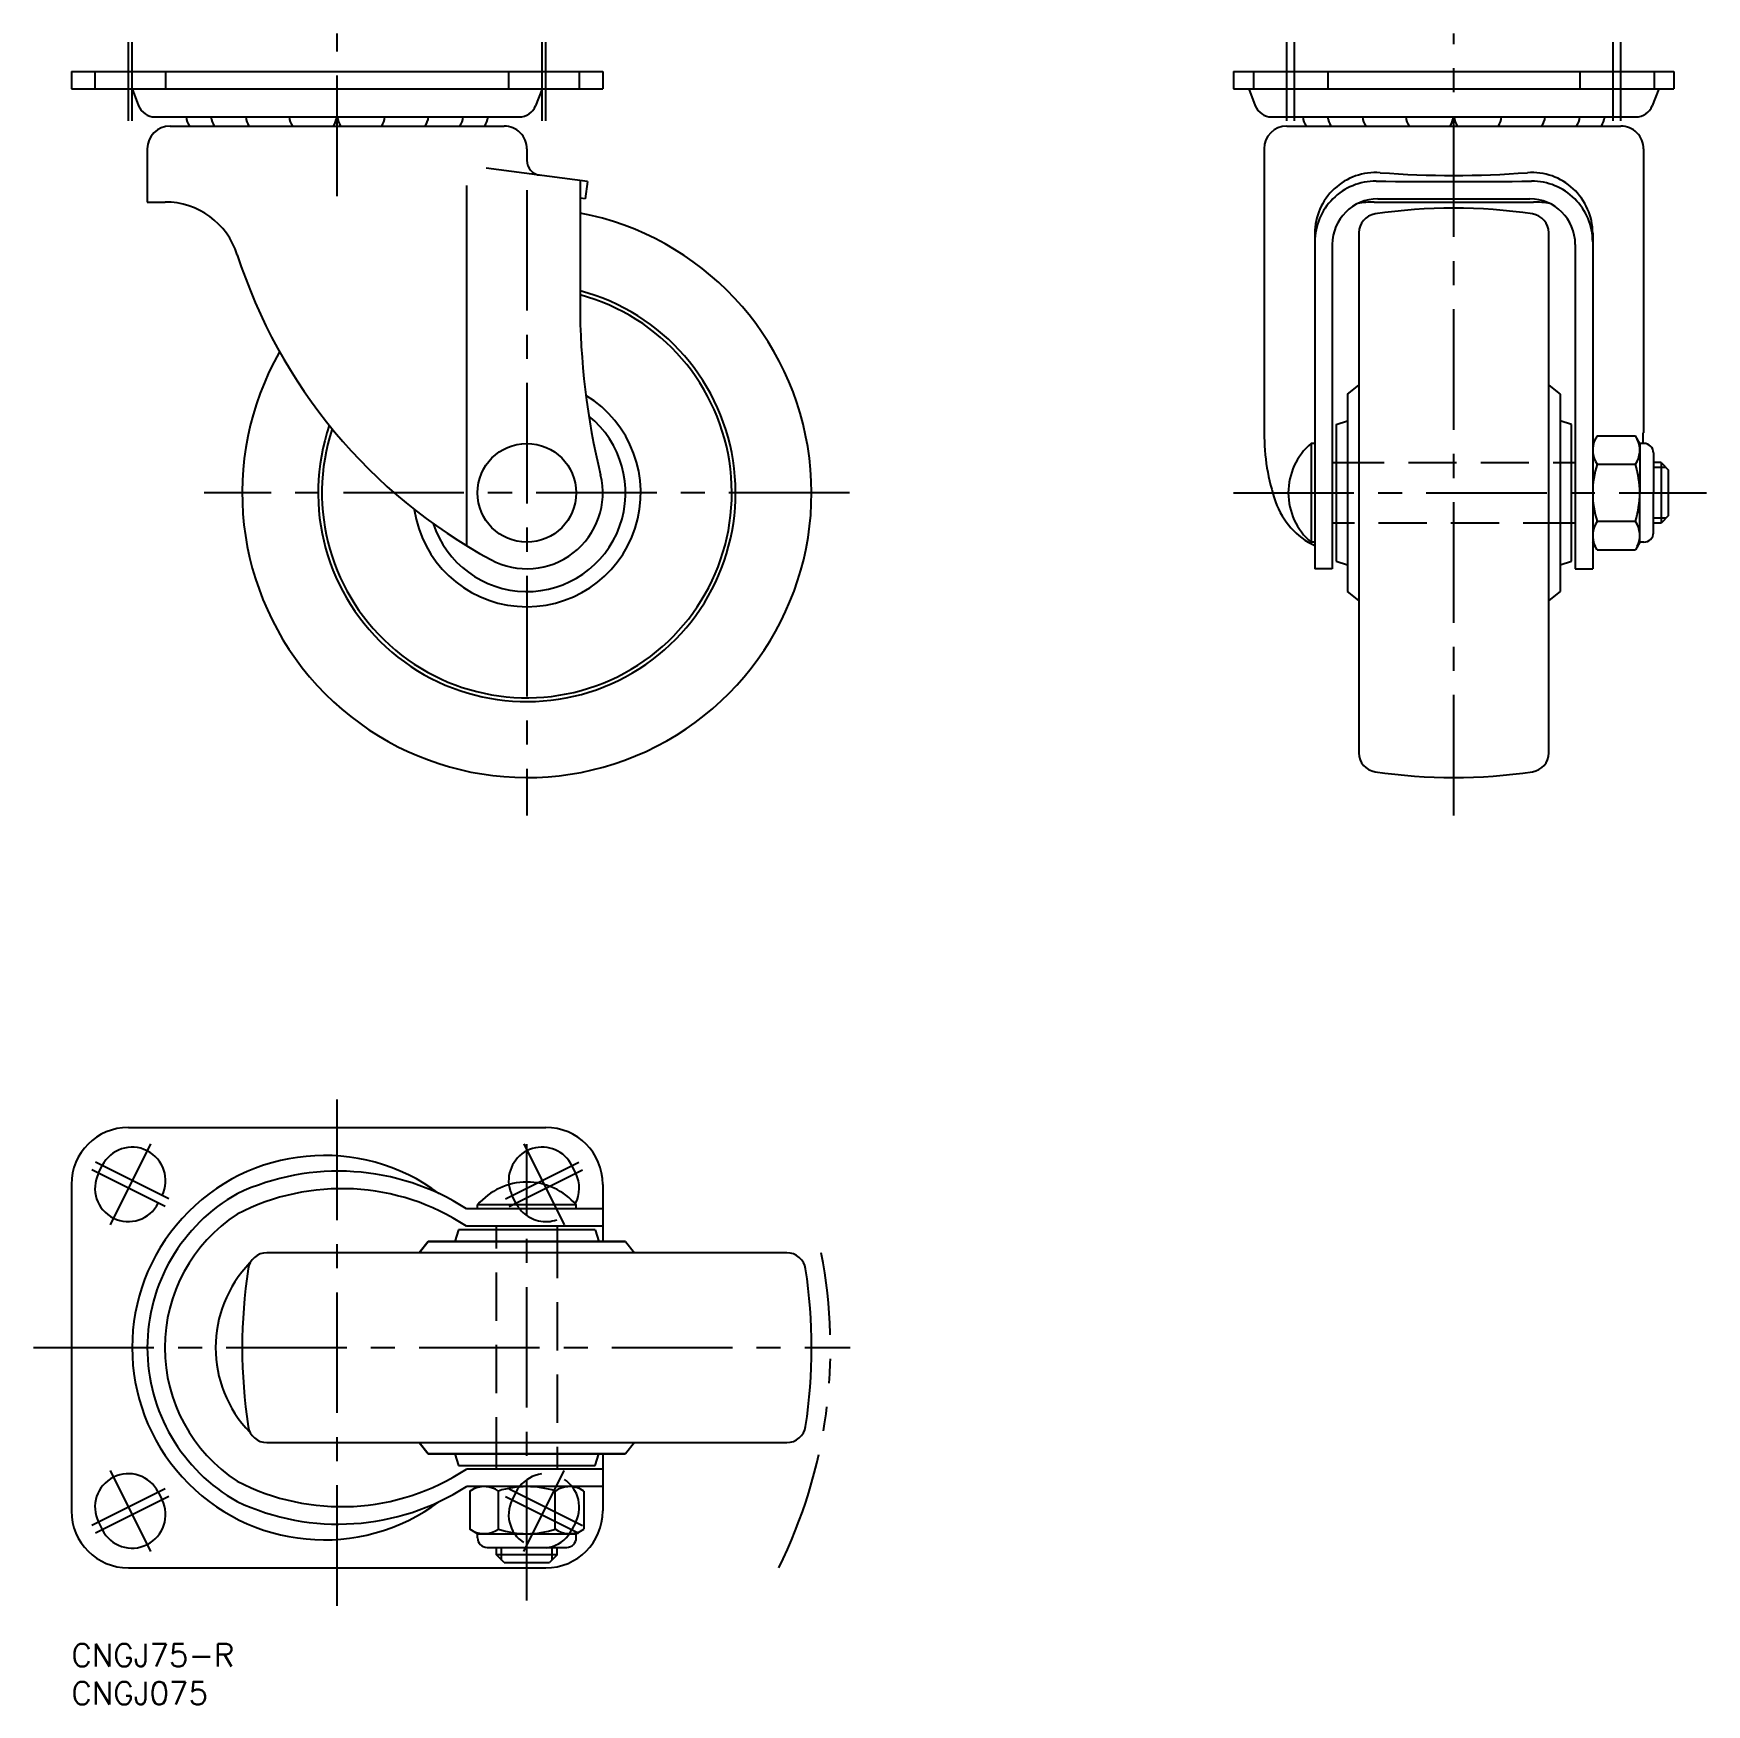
# Model space of a CAD drawing. Extents: x -5 to 215, y -8 to 212.
import ezdxf

# ---------------------------------------------------------------- set-up
doc = ezdxf.new("R2010")
doc.units = 0
doc.header["$LTSCALE"] = 0.5
for name, pattern in [('CENTER', [50.8, 31.75, -6.35, 6.35, -6.35]), ('DASHED', [19.05, 12.7, -6.35]), ('PHANTOM', [63.5, 31.75, -6.35, 6.35, -6.35, 6.35, -6.35])]:
    doc.linetypes.add(name, pattern=pattern)
for name, color, linetype in [('MSM_CENTER', 1, 'CENTER'), ('MSM_CONTINUOUS', 7, 'CONTINUOUS'), ('MSM_DASHED', 4, 'DASHED'), ('MSM_IMAGINARY', 6, 'PHANTOM'), ('MSM_NARROW', 5, 'CONTINUOUS'), ('MSM_PART_NUMBER', 7, 'CONTINUOUS')]:
    doc.layers.add(name, color=color, linetype=linetype)
doc.styles.get("Standard").update_dxf_attribs({"font": 'txt.shx', "height": 3, "bigfont": 'bigfont.shx'})

# ---------------------------------------------------------------- blocks, each defined once
blk = doc.blocks.new('*U11')
at = {"layer": 'MSM_PART_NUMBER'}
blk.add_text('CNGJ75-R', height=3, dxfattribs=at).set_placement((0, -3))
blk = doc.blocks.new('*U12')
at = {"layer": 'MSM_PART_NUMBER'}
blk.add_text('CNGJ075', height=3, dxfattribs=at).set_placement((0, -8))

msp = doc.modelspace()

# ---------------------------------------------------------------- linework, layer by layer
at = {"layer": 'MSM_CENTER'}
for p, q in [((35, 190.66), (35, 212.08)), ((182.11, 109.08), (182.11, 212.08)), ((7.5, 200.56), (7.5, 210.93)), ((8, 200.56), (8, 210.93)), ((62, 200.56), (62, 210.93)), ((62.5, 200.56), (62.5, 210.93)), ((160.11, 200.56), (160.11, 210.93)), ((161.11, 200.56), (161.11, 210.93)), ((203.11, 200.56), (203.11, 210.93)), ((204.11, 200.56), (204.11, 210.93)), ((60, 191.45), (60, 109.08)), ((102.5, 151.58), (17.5, 151.58)), ((153.08, 151.58), (215.41, 151.58)), ((35, 5), (35, 73)), ((10.41, 65.83), (5.09, 55.17)), ((59.59, 65.83), (64.91, 55.17)), ((60, 5.7), (60, 65.8)), ((12.33, 57.59), (2.67, 62.41)), ((12.83, 58.59), (3.17, 63.41)), ((57.17, 58.59), (66.83, 63.41)), ((57.67, 57.59), (67.33, 62.41)), ((-5, 39), (102.59, 39)), ((5.09, 22.83), (10.41, 12.17)), ((59.59, 12.17), (64.91, 22.83)), ((12.33, 20.41), (2.67, 15.59)), ((57.67, 20.41), (67.33, 15.59)), ((12.83, 19.41), (3.17, 14.59)), ((57.17, 19.41), (66.83, 14.59))]:
    msp.add_line(p, q, dxfattribs=at)
at = {"layer": 'MSM_CONTINUOUS'}
for p, q in [((0, 207.08), (70, 207.08)), ((0, 207.08), (0, 204.78)), ((70, 207.08), (70, 204.78)), ((153.11, 207.08), (211.11, 207.08)), ((153.11, 207.08), (153.11, 204.78)), ((211.11, 207.08), (211.11, 204.78)), ((0, 204.78), (70, 204.78)), ((8, 204.78), (8.85, 202.55)), ((62, 204.78), (61.15, 202.55)), ((153.11, 204.78), (211.11, 204.78)), ((155.11, 204.78), (155.96, 202.55)), ((209.11, 204.78), (208.25, 202.55)), ((11, 201.08), (59, 201.08)), ((158.11, 201.08), (206.11, 201.08)), ((13, 199.88), (57, 199.88)), ((160.11, 199.88), (204.11, 199.88)), ((10, 196.88), (10, 189.88)), ((60, 196.89), (60, 195.38)), ((157.11, 196.89), (157.11, 159.5)), ((207.11, 196.88), (207.11, 159.5)), ((68, 192.58), (54.63, 194.33)), ((52.03, 192.05), (52.03, 144.62)), ((67, 192.71), (67, 176.58)), ((68, 192.58), (67.7, 190.3)), ((10, 189.88), (12.33, 189.88)), ((67.7, 190.3), (67, 190.39)), ((171.61, 189.88), (192.61, 189.88)), ((172.11, 190.3), (192.11, 190.3)), ((163.81, 185.76), (163.81, 141.58)), ((169.61, 185.83), (169.61, 117.32)), ((194.61, 117.32), (194.61, 185.83)), ((200.41, 185.76), (200.41, 141.58)), ((166.11, 184.3), (166.11, 141.58)), ((198.11, 184.3), (198.11, 141.58)), ((168.11, 164.58), (169.61, 165.78)), ((194.61, 165.78), (196.11, 164.58)), ((168.11, 164.58), (168.11, 138.58)), ((196.11, 164.58), (196.11, 138.58)), ((166.61, 160.58), (168.11, 161.08)), ((197.61, 160.58), (196.11, 161.08)), ((166.61, 160.58), (166.61, 142.58)), ((197.61, 142.58), (197.61, 160.58)), ((200.99, 159.08), (200.41, 158.08)), ((200.99, 159.08), (206.03, 159.08)), ((206.61, 158.08), (206.03, 159.08)), ((163.31, 158.08), (163.31, 145.08)), ((163.81, 158.08), (163.31, 158.08)), ((206.61, 158.08), (206.61, 151.58)), ((207.16, 158.08), (206.61, 158.08)), ((208.41, 156.83), (208.41, 151.58)), ((166.11, 155.58), (166.61, 155.58)), ((197.61, 155.58), (198.11, 155.58)), ((206.03, 155.33), (200.99, 155.33)), ((209.41, 155.58), (208.41, 155.58)), ((209.41, 155.58), (209.41, 147.58)), ((209.41, 155.58), (210.41, 154.58)), ((210.41, 148.58), (210.41, 154.58)), ((206.61, 145.08), (206.61, 151.58)), ((208.41, 146.33), (208.41, 151.58)), ((206.03, 147.82), (200.99, 147.82)), ((210.41, 148.58), (209.41, 147.58)), ((166.61, 147.58), (166.11, 147.58)), ((198.11, 147.58), (197.61, 147.58)), ((209.41, 147.58), (208.41, 147.58)), ((163.81, 145.08), (163.31, 145.08)), ((200.99, 144.07), (200.41, 145.08)), ((200.99, 144.07), (206.03, 144.07)), ((206.61, 145.08), (206.03, 144.07)), ((207.16, 145.08), (206.61, 145.08)), ((166.11, 141.58), (163.81, 141.58)), ((166.61, 142.58), (168.11, 142.08)), ((196.11, 142.08), (197.61, 142.58)), ((198.11, 141.58), (200.41, 141.58)), ((169.61, 137.38), (168.11, 138.58)), ((196.11, 138.58), (194.61, 137.38)), ((7.5, 68), (62.5, 68)), ((3.56, 61.97), (4.06, 62.97)), ((66.44, 61.97), (65.94, 62.97)), ((0, 60.5), (0, 17.5)), ((70, 60.5), (70, 53)), ((66.5, 57.8), (53.5, 57.8)), ((53.5, 57.3), (53.5, 57.8)), ((66.5, 57.3), (66.5, 57.8)), ((70, 57.3), (52.03, 57.3)), ((47, 53), (45.8, 51.5)), ((45.8, 51.5), (47, 53)), ((47, 53), (73, 53)), ((73, 53), (47, 53)), ((51, 54.5), (50.5, 53)), ((69, 54.5), (51, 54.5)), ((70, 55), (52.03, 55)), ((56, 54.5), (56, 55)), ((64, 55), (64, 54.5)), ((69, 54.5), (69.5, 53)), ((73, 53), (74.2, 51.5)), ((73, 53), (74.2, 51.5)), ((94.25, 51.5), (25.74, 51.5)), ((25.74, 26.5), (94.25, 26.5)), ((45.8, 26.5), (47, 25)), ((47, 25), (45.8, 26.5)), ((74.2, 26.5), (73, 25)), ((74.2, 26.5), (73, 25)), ((47, 25), (73, 25)), ((73, 25), (47, 25)), ((50.5, 25), (51, 23.5)), ((69, 23.5), (69.5, 25)), ((70, 25), (70, 17.5)), ((51, 23.5), (69, 23.5)), ((70, 23), (52.03, 23)), ((56, 23), (56, 23.5)), ((64, 23.5), (64, 23)), ((11.44, 19.97), (11.94, 18.97)), ((70, 20.7), (52.03, 20.7)), ((52.49, 20.12), (53.5, 20.7)), ((52.49, 20.12), (52.49, 15.08)), ((56.25, 15.08), (56.25, 20.12)), ((63.75, 15.08), (63.75, 20.12)), ((67.51, 20.12), (66.5, 20.7)), ((67.51, 20.12), (67.51, 15.08)), ((3.56, 16.03), (4.06, 15.03)), ((53.5, 14.5), (52.49, 15.08)), ((53.5, 14.5), (66.5, 14.5)), ((53.5, 13.95), (53.5, 14.5)), ((66.5, 14.5), (67.51, 15.08)), ((66.5, 13.95), (66.5, 14.5)), ((54.75, 12.7), (65.25, 12.7)), ((56, 11.7), (56, 12.7)), ((57, 10.7), (56, 11.7)), ((64, 11.7), (56, 11.7)), ((64, 11.7), (63, 10.7)), ((64, 11.7), (64, 12.7)), ((7.5, 10), (62.5, 10)), ((57, 10.7), (63, 10.7))]:
    msp.add_line(p, q, dxfattribs=at)
msp.add_circle((60, 151.58), 6.5, dxfattribs=at)
for centre, radius, start, end in [((11, 203.38), 2.3, 200.985, 270), ((18.25, 201.53), 3.17, 188.166, 211.332), ((21.52, 201.53), 3.17, 188.166, 211.332), ((26.1, 201.53), 3.17, 188.166, 211.332), ((31.82, 201.53), 3.17, 188.166, 211.332), ((31.82, 201.53), 3.17, 328.668, 351.834), ((38.17, 201.53), 3.17, 188.168, 211.334), ((38.17, 201.53), 3.17, 328.668, 351.834), ((43.9, 201.53), 3.17, 328.666, 351.832), ((48.48, 201.53), 3.17, 328.668, 351.834), ((51.75, 201.53), 3.17, 328.666, 351.832), ((59, 203.38), 2.3, 270, 339.015), ((158.11, 203.38), 2.3, 200.985, 270), ((165.36, 201.53), 3.17, 188.166, 211.332), ((168.63, 201.53), 3.17, 188.166, 211.332), ((173.21, 201.53), 3.17, 188.166, 211.332), ((178.93, 201.53), 3.17, 188.166, 211.332), ((178.93, 201.53), 3.17, 328.668, 351.834), ((185.28, 201.53), 3.17, 188.168, 211.334), ((185.28, 201.53), 3.17, 328.668, 351.834), ((191.01, 201.53), 3.17, 328.666, 351.832), ((195.59, 201.53), 3.17, 328.668, 351.834), ((198.86, 201.53), 3.17, 328.666, 351.832), ((206.11, 203.38), 2.3, 270, 339.015), ((13, 196.88), 3, 90, 180), ((57, 196.88), 3, 359.817, 90), ((160.11, 196.88), 3, 90, 180), ((204.11, 196.88), 3, 359.817, 90), ((62, 195.38), 2, 180, 262.516), ((171.81, 185.76), 8, 85.7063, 180), ((171.81, 184.62), 8, 89.5376, 180), ((182.11, 1460.81), 1268.23, 269.538, 270.462), ((182.11, 322.95), 129.57, 265.706, 274.294), ((192.41, 185.76), 8, 0, 94.2937), ((192.41, 184.62), 8, 0, 90.4624), ((12.33, 179.88), 10, 17.841, 90), ((172.11, 184.3), 6, 90, 180), ((171.61, 178), 11.88, 90, 100.42), ((192.11, 184.3), 6, 0, 90), ((192.61, 178), 11.88, 79.5797, 90), ((60, 151.58), 37.5, 150.31, 79.2417), ((172.11, 185.83), 2.5, 98.5196, 180), ((182.11, 119.08), 70, 81.4804, 98.5196), ((192.11, 185.83), 2.5, 0, 81.4804), ((88.48, 204.39), 70, 197.841, 241.663), ((60, 151.58), 27.5, 161.147, 75.2534), ((60, 151.58), 27, 161.813, 74.9739), ((162.67, 176.58), 95.67, 180, 193.686), ((60, 151.58), 15, 188.334, 58.7672), ((60, 151.58), 13, 198.132, 51.0921), ((184.09, 159.22), 26.94, 179.402, 199.159), ((180.13, 159.22), 26.94, 357.566, 0.5983), ((168.85, 151.58), 8.54, 130.45, 229.55), ((203.73, 157.21), 3.32, 154.384, 214.384), ((203.29, 157.21), 3.32, 325.616, 25.6158), ((207.16, 156.83), 1.25, 0, 90), ((212.83, 151.58), 12.42, 162.412, 180), ((194.19, 151.58), 12.42, 359.999, 17.588), ((60, 151.58), 10, 241.663, 13.6856), ((168.09, 153.66), 10, 199.159, 244.658), ((212.83, 151.58), 12.42, 180, 197.588), ((194.19, 151.58), 12.42, 342.412, 0.0014), ((203.73, 145.95), 3.32, 145.616, 205.616), ((203.29, 145.95), 3.32, 334.384, 34.3842), ((207.16, 146.33), 1.25, 270, 0), ((196.13, 153.66), 10, 295.342, 296.801), ((172.11, 117.32), 2.5, 180, 261.48), ((192.11, 117.32), 2.5, 278.52, 0), ((182.11, 184.08), 70, 261.48, 278.52), ((7.5, 60.5), 7.5, 90, 180), ((62.5, 60.5), 7.5, 0, 90), ((8, 61), 4.4, 333.4349, 153.4349), ((33.31, 39), 25.31, 53.1493, 306.8507), ((62, 61), 4.4, 26.5651, 186.9832), ((7.5, 60), 4.4, 153.4349, 333.4349), ((35.15, 30.9), 31.34, 57.3956, 115.1121), ((62.5, 60), 4.4, 331.9769, 26.5651), ((35.59, 30.13), 29.81, 56.5268, 117.4486), ((60, 52.26), 8.54, 40.45, 139.55), ((33.28, 39), 23.28, 119.4107, 240.5893), ((33.28, 39), 20.98, 123.0186, 236.9814), ((25.74, 49), 2.5, 90, 171.4804), ((94.25, 49), 2.5, 8.5196, 90), ((35, 39), 16, 135.82, 224.18), ((92.5, 39), 70, 171.4804, 188.52), ((27.5, 39), 70, 351.48, 8.5196), ((25.74, 29), 2.5, 188.52, 270), ((94.25, 29), 2.5, 270, 351.48), ((7.5, 18), 4.4, 26.5651, 206.5651), ((35.59, 47.87), 29.81, 242.5514, 303.4732), ((35.15, 47.1), 31.34, 244.8879, 302.6044), ((54.37, 17.38), 3.32, 55.616, 115.616), ((62.08, 24.98), 10, 205.342, 206.801), ((60, 8.28), 12.42, 90, 107.588), ((60, 8.28), 12.42, 72.412, 90), ((65.63, 17.38), 3.32, 64.384, 124.384), ((8, 17), 4.4, 206.5651, 26.5651), ((7.5, 17.5), 7.5, 180, 270), ((62.5, 17.5), 7.5, 270, 0), ((54.37, 17.82), 3.32, 244.384, 304.3842), ((54.75, 13.95), 1.25, 180, 270), ((60, 26.92), 12.42, 252.412, 270.0014), ((60, 26.92), 12.42, 269.999, 287.588), ((65.63, 17.82), 3.32, 235.616, 295.6158), ((65.25, 13.95), 1.25, 270, 0)]:
    msp.add_arc(centre, radius, start, end, dxfattribs=at)
at = {"layer": 'MSM_DASHED'}
for p, q in [((3.1, 207.08), (3.1, 204.78)), ((12.4, 207.08), (12.4, 204.78)), ((57.6, 207.08), (57.6, 204.78)), ((66.9, 207.08), (66.9, 204.78)), ((155.71, 207.08), (155.71, 204.78)), ((165.51, 207.08), (165.51, 204.78)), ((198.71, 207.08), (198.71, 204.78)), ((208.51, 207.08), (208.51, 204.78)), ((166.61, 155.58), (197.61, 155.58)), ((197.61, 147.58), (166.61, 147.58)), ((58.56, 58.03), (58.06, 59.03)), ((56, 23.5), (56, 54.5)), ((64, 54.5), (64, 23.5)), ((58.56, 19.97), (58.06, 18.97)), ((66.44, 16.03), (65.94, 15.03))]:
    msp.add_line(p, q, dxfattribs=at)
for centre, start, end in [((62, 61), 186.9832, 206.5651), ((62.5, 60), 206.5651, 331.9769), ((62.5, 18), 333.4349, 153.4349), ((62, 17), 153.4349, 333.4349)]:
    msp.add_arc(centre, 4.4, start, end, dxfattribs=at)
at = {"layer": 'MSM_IMAGINARY'}
msp.add_arc((35, 39), 65, 333.5028, 11.0875, dxfattribs=at)
at = {"layer": 'MSM_NARROW'}
for p, q in [((210.08, 154.9), (208.41, 154.9)), ((210.08, 148.25), (208.41, 148.25)), ((56.68, 11.02), (56.68, 12.7)), ((63.32, 11.02), (63.32, 12.7))]:
    msp.add_line(p, q, dxfattribs=at)

# ---------------------------------------------------------------- block references
at = {"layer": 'MSM_CONTINUOUS'}
for name in ['*U11', '*U12']:
    msp.add_blockref(name, (0, 0), dxfattribs=at)

doc.saveas('drawing.dxf')
